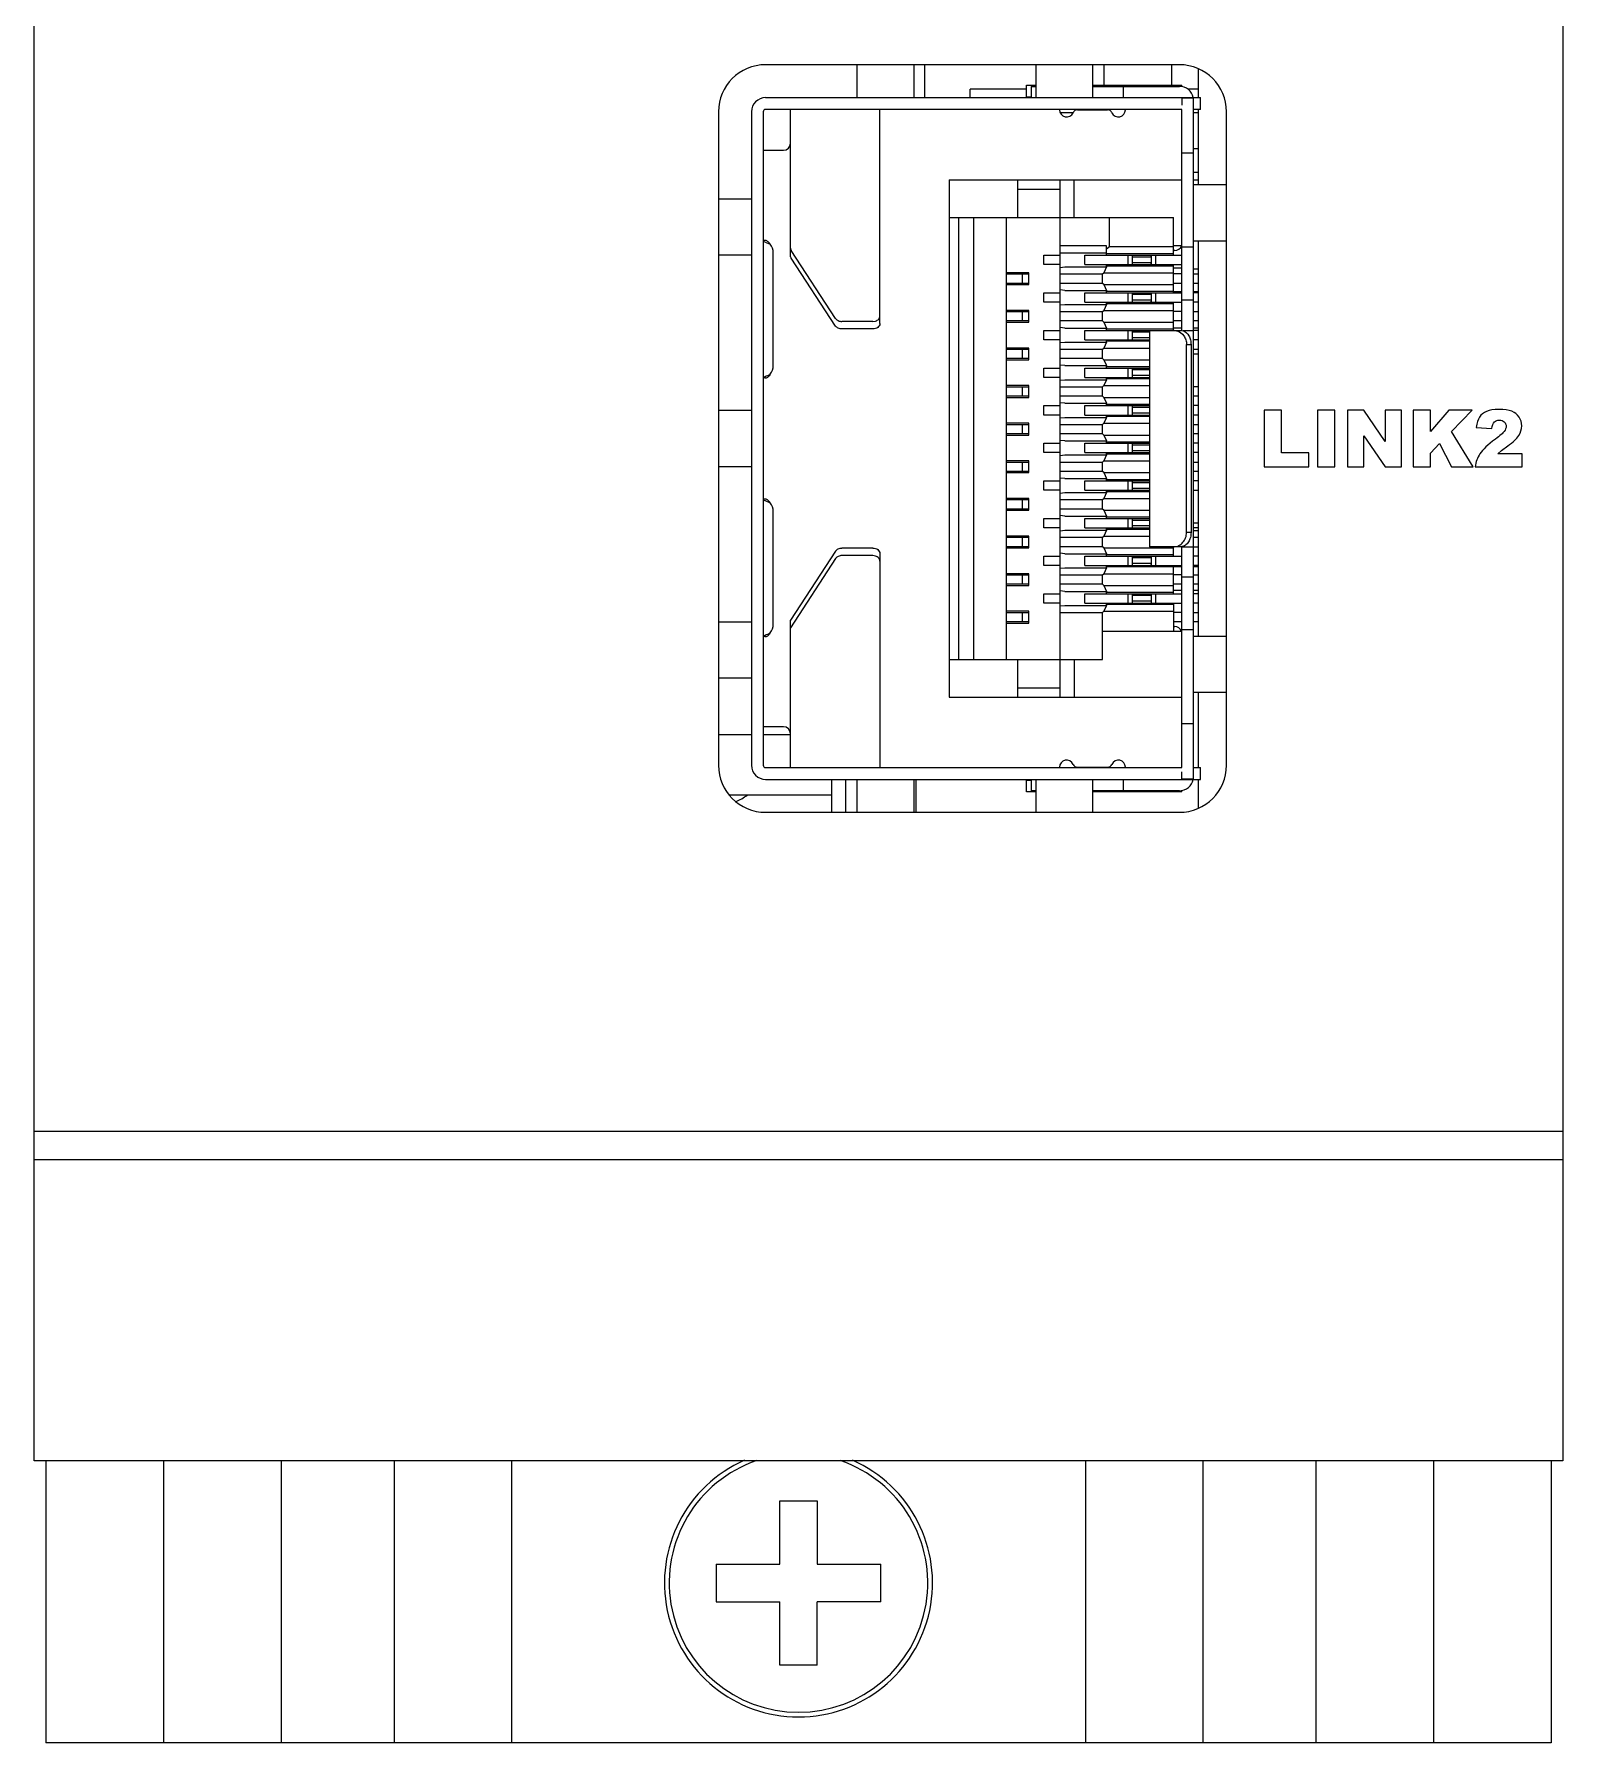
# Model space of a CAD drawing. Header units: inches. Extents: x 0 to 32, y 0 to 130.
# Drawn here: x -0.25 to 32.25, y 0 to 36.34 of the extents above; entities that cross this region are included whole.
import ezdxf

# ---------------------------------------------------------------- set-up
doc = ezdxf.new("R2010")
doc.units = ezdxf.units.IN
doc.header["$LTSCALE"] = 1.21
doc.header["$MEASUREMENT"] = 0
doc.layers.get('0').update_dxf_attribs({"linetype": 'CONTINUOUS'})
for name, color, linetype in [('02___PRT_ALL_AXES', 7, 'CONTINUOUS'), ('03___PRT_ALL_CURVES', 7, 'CONTINUOUS'), ('ECAD_PULSE_HX5401NL', 7, 'CONTINUOUS'), ('ECAD_TE_1734099-5', 7, 'CONTINUOUS')]:
    doc.layers.add(name, color=color, linetype=linetype)

msp = doc.modelspace()

# ---------------------------------------------------------------- linework, layer by layer
at = {"color": 7, "linetype": 'Continuous'}
for p, q in [((-0.25, 6), (-0.25, 91.8)), ((32.25, 91.8), (32.25, 6)), ((24.1, 35.69), (15.3, 35.69)), ((17.25, 34.99), (17.25, 35.69)), ((18.45, 35.69), (18.45, 34.99)), ((21.05, 34.99), (21.05, 35.69)), ((22.25, 35.69), (22.25, 34.99)), ((22.5, 35.253), (22.5, 35.69)), ((23.94, 35.253), (23.94, 35.69)), ((20.85, 34.99), (20.85, 35.253)), ((20.85, 35.253), (21.05, 35.253)), ((22.25, 35.253), (24.15, 35.253)), ((24.15, 35.221), (24.15, 35.253)), ((24.5, 35.595), (24.5, 34.99)), ((15.3, 34.99), (24.55, 34.99)), ((19.65, 34.99), (19.65, 35.17)), ((20.85, 35.17), (19.65, 35.17)), ((20.95, 35.002), (20.85, 35.002)), ((20.95, 35.23), (20.95, 34.99)), ((20.95, 35.23), (21.05, 35.23)), ((22.48, 35.24), (22.25, 35.24)), ((22.25, 35.23), (24.1, 35.23)), ((22.9, 35.23), (22.9, 34.99)), ((24.15, 34.99), (24.15, 34.83)), ((24.4, 34.98), (24.15, 34.98)), ((24.5, 35.17), (24.275, 35.17)), ((24.4, 20.5), (24.4, 34.98)), ((24.55, 34.74), (24.55, 34.99)), ((14.3, 34.69), (14.3, 20.79)), ((15, 34.69), (15, 20.79)), ((15.25, 34.69), (15.25, 20.79)), ((24.15, 34.74), (15.3, 34.74)), ((15.83, 31.63), (15.83, 34.74)), ((17.73, 30.185), (17.73, 34.74)), ((21.55, 34.74), (21.55, 34.73)), ((21.837, 34.67), (21.563, 34.67)), ((21.929, 34.73), (22.571, 34.73)), ((22.95, 34.73), (22.95, 34.741)), ((24.15, 30.04), (24.15, 34.74)), ((24.55, 34.74), (24.4, 34.74)), ((24.5, 34.67), (24.4, 34.67)), ((24.5, 34.74), (24.5, 33.14)), ((25.1, 20.79), (25.1, 34.69)), ((15.25, 33.87), (15.68, 33.87)), ((24.4, 33.81), (24.15, 33.81)), ((24.5, 33.9), (24.4, 33.9)), ((19.2, 33.24), (19.2, 22.24)), ((19.2, 33.24), (24.15, 33.24)), ((20.66, 32.44), (20.66, 33.24)), ((21.56, 22.24), (21.56, 33.24)), ((21.86, 32.44), (21.86, 33.24)), ((24.5, 33.4), (24.4, 33.4)), ((24.4, 33.24), (24.5, 33.24)), ((24.4, 33.14), (25.1, 33.14)), ((14.3, 32.84), (15, 32.84)), ((21.56, 33.04), (20.66, 33.04)), ((19.2, 32.44), (23.97, 32.44)), ((19.4, 32.44), (19.4, 23.04)), ((19.72, 32.44), (19.72, 23.04)), ((20.42, 23.04), (20.42, 32.44)), ((22.61, 31.815), (22.61, 32.44)), ((23.97, 31.64), (23.97, 32.44)), ((15, 31.64), (14.3, 31.64)), ((15.289, 31.919), (15.4, 31.873)), ((15.462, 29.29), (15.462, 31.69)), ((16.789, 30.294), (15.846, 31.739)), ((21.215, 31.44), (21.215, 31.64)), ((21.215, 31.64), (21.56, 31.64)), ((22.55, 31.84), (21.56, 31.84)), ((21.56, 31.69), (22.55, 31.69)), ((22.088, 31.44), (22.088, 31.64)), ((22.088, 31.64), (24.15, 31.64)), ((22.55, 31.64), (22.55, 31.84)), ((22.61, 31.815), (22.55, 31.764)), ((23.97, 31.665), (22.55, 31.665)), ((23.97, 31.815), (22.61, 31.815)), ((23.002, 31.64), (23.002, 31.44)), ((23.1, 31.45), (23.1, 31.63)), ((23.5, 31.617), (23.5, 31.623)), ((23.5, 31.617), (23.5, 31.463)), ((23.598, 31.44), (23.598, 31.64)), ((24.15, 31.84), (23.97, 31.84)), ((24, 31.74), (23.97, 31.74)), ((24.4, 31.81), (24.15, 31.81)), ((25.1, 31.94), (24.4, 31.94)), ((24.5, 31.94), (24.5, 23.54)), ((16.789, 30.133), (15.846, 31.579)), ((20.9, 31.265), (20.42, 31.265)), ((20.9, 31.015), (20.9, 31.265)), ((21.56, 31.44), (21.215, 31.44)), ((21.56, 31.38), (21.662, 31.39)), ((21.662, 31.39), (22.55, 31.39)), ((22.088, 31.44), (24.15, 31.44)), ((22.46, 31.24), (22.495, 31.265)), ((22.547, 31.39), (22.495, 31.265)), ((22.495, 31.265), (23.97, 31.265)), ((22.55, 31.39), (22.55, 31.44)), ((22.55, 31.415), (23.97, 31.415)), ((23.5, 31.6), (23.1, 31.6)), ((23.5, 31.48), (23.1, 31.48)), ((23.5, 31.457), (23.5, 31.463)), ((23.97, 30.84), (23.97, 31.44)), ((24.15, 31.36), (23.97, 31.36)), ((24.5, 31.34), (24.4, 31.34)), ((20.42, 31.24), (20.9, 31.24)), ((20.9, 31.04), (20.42, 31.04)), ((20.42, 31.015), (20.9, 31.015)), ((20.765, 31.04), (20.765, 31.24)), ((21.56, 31.24), (22.46, 31.24)), ((22.46, 31.04), (21.56, 31.04)), ((21.662, 30.89), (21.56, 30.9)), ((21.662, 30.89), (22.55, 30.89)), ((22.46, 31.04), (22.46, 31.24)), ((22.495, 31.015), (22.46, 31.04)), ((22.495, 31.015), (23.97, 31.015)), ((22.495, 31.015), (22.547, 30.89)), ((22.55, 30.84), (22.55, 30.89)), ((24.15, 31.24), (23.97, 31.24)), ((24.15, 31.04), (23.97, 31.04)), ((24.4, 31.24), (24.5, 31.24)), ((24.5, 31.04), (24.4, 31.04)), ((21.215, 30.64), (21.215, 30.84)), ((21.215, 30.84), (21.56, 30.84)), ((21.56, 30.64), (21.215, 30.64)), ((21.56, 30.58), (21.662, 30.59)), ((21.662, 30.59), (22.55, 30.59)), ((22.088, 30.64), (22.088, 30.84)), ((22.088, 30.84), (24.15, 30.84)), ((22.088, 30.64), (24.15, 30.64)), ((22.547, 30.59), (22.495, 30.465)), ((23.97, 30.865), (22.55, 30.865)), ((22.55, 30.59), (22.55, 30.64)), ((22.55, 30.615), (23.97, 30.615)), ((23.002, 30.84), (23.002, 30.64)), ((23.1, 30.65), (23.1, 30.83)), ((23.5, 30.8), (23.1, 30.8)), ((23.5, 30.68), (23.1, 30.68)), ((23.5, 30.817), (23.5, 30.823)), ((23.5, 30.817), (23.5, 30.663)), ((23.5, 30.657), (23.5, 30.663)), ((23.598, 30.64), (23.598, 30.84)), ((24.15, 30.86), (23.97, 30.86)), ((23.97, 30.04), (23.97, 30.64)), ((24.15, 30.69), (24.4, 30.69)), ((24.5, 30.86), (24.4, 30.86)), ((24.5, 30.84), (24.4, 30.84)), ((24.5, 30.64), (24.4, 30.64)), ((17.58, 30.23), (16.923, 30.23)), ((17.58, 30.23), (17.638, 30.239)), ((20.9, 30.465), (20.42, 30.465)), ((20.42, 30.44), (20.9, 30.44)), ((20.9, 30.24), (20.42, 30.24)), ((20.42, 30.215), (20.9, 30.215)), ((20.765, 30.24), (20.765, 30.44)), ((20.9, 30.215), (20.9, 30.465)), ((21.56, 30.44), (22.46, 30.44)), ((22.46, 30.24), (21.56, 30.24)), ((22.46, 30.44), (22.495, 30.465)), ((22.46, 30.24), (22.46, 30.44)), ((22.495, 30.215), (22.46, 30.24)), ((22.495, 30.465), (23.97, 30.465)), ((22.495, 30.215), (23.97, 30.215)), ((22.495, 30.215), (22.547, 30.09)), ((24.15, 30.44), (23.97, 30.44)), ((24.15, 30.24), (23.97, 30.24)), ((24.4, 30.44), (24.5, 30.44)), ((24.5, 30.24), (24.4, 30.24)), ((17.58, 30.07), (16.923, 30.07)), ((21.215, 29.84), (21.215, 30.04)), ((21.215, 30.04), (21.56, 30.04)), ((21.56, 29.84), (21.215, 29.84)), ((21.662, 30.09), (21.56, 30.1)), ((21.662, 30.09), (22.55, 30.09)), ((22.088, 29.84), (22.088, 30.04)), ((22.088, 30.04), (24.134, 30.04)), ((22.088, 29.84), (23.46, 29.84)), ((22.55, 30.04), (22.55, 30.09)), ((23.97, 30.065), (22.55, 30.065)), ((22.55, 29.79), (22.55, 29.84)), ((22.55, 29.815), (23.46, 29.815)), ((23.002, 30.04), (23.002, 29.84)), ((23.1, 29.85), (23.1, 30.03)), ((23.46, 30), (23.1, 30)), ((23.46, 29.88), (23.1, 29.88)), ((23.46, 30.04), (23.46, 25.44)), ((24.15, 30.09), (23.97, 30.09)), ((24.04, 30.033), (23.987, 30.04)), ((24.15, 30.038), (24.177, 30.033)), ((24.177, 30.04), (24.4, 30.04)), ((24.5, 30.09), (24.4, 30.09)), ((24.5, 30.04), (24.4, 30.04)), ((24.5, 29.84), (24.4, 29.84)), ((20.9, 29.665), (20.42, 29.665)), ((20.42, 29.64), (20.9, 29.64)), ((20.9, 29.44), (20.42, 29.44)), ((20.765, 29.44), (20.765, 29.64)), ((20.9, 29.415), (20.9, 29.665)), ((21.56, 29.78), (21.662, 29.79)), ((21.56, 29.64), (22.46, 29.64)), ((22.46, 29.44), (21.56, 29.44)), ((21.662, 29.79), (22.55, 29.79)), ((22.46, 29.64), (22.495, 29.665)), ((22.46, 29.44), (22.46, 29.64)), ((22.495, 29.415), (22.46, 29.44)), ((22.547, 29.79), (22.495, 29.665)), ((22.495, 29.665), (23.46, 29.665)), ((24.25, 25.74), (24.25, 29.74)), ((24.25, 29.74), (24.346, 29.74)), ((24.346, 29.74), (24.346, 25.74)), ((24.4, 29.64), (24.5, 29.64)), ((24.4, 29.54), (24.5, 29.54)), ((20.42, 29.415), (20.9, 29.415)), ((21.215, 29.04), (21.215, 29.24)), ((21.215, 29.24), (21.56, 29.24)), ((21.662, 29.29), (21.56, 29.3)), ((21.662, 29.29), (22.55, 29.29)), ((22.088, 29.04), (22.088, 29.24)), ((22.088, 29.24), (23.46, 29.24)), ((22.495, 29.415), (23.46, 29.415)), ((22.495, 29.415), (22.547, 29.29)), ((22.55, 29.24), (22.55, 29.29)), ((23.46, 29.265), (22.55, 29.265)), ((23.002, 29.24), (23.002, 29.04)), ((23.1, 29.05), (23.1, 29.23)), ((23.46, 29.2), (23.1, 29.2)), ((23.46, 29.08), (23.1, 29.08)), ((20.9, 28.865), (20.42, 28.865)), ((20.42, 28.84), (20.9, 28.84)), ((20.765, 28.64), (20.765, 28.84)), ((20.9, 28.615), (20.9, 28.865)), ((21.56, 29.04), (21.215, 29.04)), ((21.56, 28.98), (21.662, 28.99)), ((21.56, 28.84), (22.46, 28.84)), ((21.662, 28.99), (22.55, 28.99)), ((22.088, 29.04), (23.46, 29.04)), ((22.46, 28.84), (22.495, 28.865)), ((22.46, 28.64), (22.46, 28.84)), ((22.547, 28.99), (22.495, 28.865)), ((22.495, 28.865), (23.46, 28.865)), ((22.55, 28.99), (22.55, 29.04)), ((22.55, 29.015), (23.46, 29.015)), ((24.5, 28.84), (24.4, 28.84)), ((20.9, 28.64), (20.42, 28.64)), ((20.42, 28.615), (20.9, 28.615)), ((21.215, 28.24), (21.215, 28.44)), ((21.215, 28.44), (21.56, 28.44)), ((22.46, 28.64), (21.56, 28.64)), ((21.662, 28.49), (21.56, 28.5)), ((21.662, 28.49), (22.55, 28.49)), ((22.088, 28.24), (22.088, 28.44)), ((22.088, 28.44), (23.46, 28.44)), ((22.495, 28.615), (22.46, 28.64)), ((22.495, 28.615), (23.46, 28.615)), ((22.495, 28.615), (22.547, 28.49)), ((22.55, 28.44), (22.55, 28.49)), ((23.46, 28.465), (22.55, 28.465)), ((23.002, 28.44), (23.002, 28.24)), ((23.1, 28.25), (23.1, 28.43)), ((23.46, 28.4), (23.1, 28.4)), ((24.5, 28.64), (24.4, 28.64)), ((24.5, 28.44), (24.4, 28.44)), ((14.3, 28.34), (15, 28.34)), ((20.9, 28.065), (20.42, 28.065)), ((20.42, 28.04), (20.9, 28.04)), ((20.765, 27.84), (20.765, 28.04)), ((20.9, 27.815), (20.9, 28.065)), ((21.56, 28.24), (21.215, 28.24)), ((21.56, 28.18), (21.662, 28.19)), ((21.56, 28.04), (22.46, 28.04)), ((21.662, 28.19), (22.55, 28.19)), ((22.088, 28.24), (23.46, 28.24)), ((22.46, 28.04), (22.495, 28.065)), ((22.46, 27.84), (22.46, 28.04)), ((22.547, 28.19), (22.495, 28.065)), ((22.495, 28.065), (23.46, 28.065)), ((22.55, 28.19), (22.55, 28.24)), ((22.55, 28.215), (23.46, 28.215)), ((23.46, 28.28), (23.1, 28.28)), ((24.5, 28.24), (24.4, 28.24)), ((24.4, 28.04), (24.5, 28.04)), ((20.9, 27.84), (20.42, 27.84)), ((20.42, 27.815), (20.9, 27.815)), ((21.215, 27.44), (21.215, 27.64)), ((21.215, 27.64), (21.56, 27.64)), ((22.46, 27.84), (21.56, 27.84)), ((21.662, 27.69), (21.56, 27.7)), ((21.662, 27.69), (22.55, 27.69)), ((22.088, 27.44), (22.088, 27.64)), ((22.088, 27.64), (23.46, 27.64)), ((22.495, 27.815), (22.46, 27.84)), ((22.495, 27.815), (23.46, 27.815)), ((22.495, 27.815), (22.547, 27.69)), ((22.55, 27.64), (22.55, 27.69)), ((23.46, 27.665), (22.55, 27.665)), ((23.002, 27.64), (23.002, 27.44)), ((23.1, 27.45), (23.1, 27.63)), ((24.5, 27.84), (24.4, 27.84)), ((24.5, 27.64), (24.4, 27.64)), ((20.9, 27.265), (20.42, 27.265)), ((20.9, 27.015), (20.9, 27.265)), ((21.56, 27.44), (21.215, 27.44)), ((21.56, 27.38), (21.662, 27.39)), ((21.662, 27.39), (22.55, 27.39)), ((22.088, 27.44), (23.46, 27.44)), ((22.46, 27.24), (22.495, 27.265)), ((22.547, 27.39), (22.495, 27.265)), ((22.495, 27.265), (23.46, 27.265)), ((22.55, 27.39), (22.55, 27.44)), ((22.55, 27.415), (23.46, 27.415)), ((23.46, 27.6), (23.1, 27.6)), ((23.46, 27.48), (23.1, 27.48)), ((24.5, 27.44), (24.4, 27.44)), ((15, 27.14), (14.3, 27.14)), ((20.42, 27.24), (20.9, 27.24)), ((20.9, 27.04), (20.42, 27.04)), ((20.42, 27.015), (20.9, 27.015)), ((20.765, 27.04), (20.765, 27.24)), ((21.56, 27.24), (22.46, 27.24)), ((22.46, 27.04), (21.56, 27.04)), ((21.662, 26.89), (21.56, 26.9)), ((22.46, 27.04), (22.46, 27.24)), ((22.495, 27.015), (22.46, 27.04)), ((22.495, 27.015), (23.46, 27.015)), ((22.495, 27.015), (22.547, 26.89)), ((24.4, 27.24), (24.5, 27.24)), ((24.5, 27.04), (24.4, 27.04)), ((21.215, 26.64), (21.215, 26.84)), ((21.215, 26.84), (21.56, 26.84)), ((21.56, 26.64), (21.215, 26.64)), ((21.56, 26.58), (21.662, 26.59)), ((21.662, 26.89), (22.55, 26.89)), ((21.662, 26.59), (22.55, 26.59)), ((22.088, 26.64), (22.088, 26.84)), ((22.088, 26.84), (23.46, 26.84)), ((22.088, 26.64), (23.46, 26.64)), ((22.547, 26.59), (22.495, 26.465)), ((22.55, 26.84), (22.55, 26.89)), ((23.46, 26.865), (22.55, 26.865)), ((22.55, 26.59), (22.55, 26.64)), ((22.55, 26.615), (23.46, 26.615)), ((23.002, 26.84), (23.002, 26.64)), ((23.1, 26.65), (23.1, 26.83)), ((23.46, 26.8), (23.1, 26.8)), ((23.46, 26.68), (23.1, 26.68)), ((24.5, 26.84), (24.4, 26.84)), ((24.4, 26.64), (24.5, 26.64)), ((15.289, 26.419), (15.4, 26.373)), ((15.462, 23.79), (15.462, 26.19)), ((20.9, 26.465), (20.42, 26.465)), ((20.42, 26.44), (20.9, 26.44)), ((20.9, 26.24), (20.42, 26.24)), ((20.42, 26.215), (20.9, 26.215)), ((20.765, 26.24), (20.765, 26.44)), ((20.9, 26.215), (20.9, 26.465)), ((21.56, 26.44), (22.46, 26.44)), ((22.46, 26.24), (21.56, 26.24)), ((22.46, 26.44), (22.495, 26.465)), ((22.46, 26.24), (22.46, 26.44)), ((22.495, 26.215), (22.46, 26.24)), ((22.495, 26.465), (23.46, 26.465)), ((22.495, 26.215), (23.46, 26.215)), ((22.495, 26.215), (22.547, 26.09)), ((21.215, 25.84), (21.215, 26.04)), ((21.215, 26.04), (21.56, 26.04)), ((21.56, 25.84), (21.215, 25.84)), ((21.662, 26.09), (21.56, 26.1)), ((21.662, 26.09), (22.55, 26.09)), ((22.088, 25.84), (22.088, 26.04)), ((22.088, 26.04), (23.46, 26.04)), ((22.088, 25.84), (23.46, 25.84)), ((22.55, 26.04), (22.55, 26.09)), ((23.46, 26.065), (22.55, 26.065)), ((22.55, 25.79), (22.55, 25.84)), ((22.55, 25.815), (23.46, 25.815)), ((23.002, 26.04), (23.002, 25.84)), ((23.1, 25.85), (23.1, 26.03)), ((23.46, 26), (23.1, 26)), ((23.46, 25.88), (23.1, 25.88)), ((24.5, 25.94), (24.4, 25.94)), ((24.5, 25.84), (24.4, 25.84)), ((20.9, 25.665), (20.42, 25.665)), ((20.42, 25.64), (20.9, 25.64)), ((20.9, 25.44), (20.42, 25.44)), ((20.765, 25.44), (20.765, 25.64)), ((20.9, 25.415), (20.9, 25.665)), ((21.56, 25.78), (21.662, 25.79)), ((21.56, 25.64), (22.46, 25.64)), ((22.46, 25.44), (21.56, 25.44)), ((21.662, 25.79), (22.55, 25.79)), ((22.46, 25.64), (22.495, 25.665)), ((22.46, 25.44), (22.46, 25.64)), ((22.495, 25.415), (22.46, 25.44)), ((22.547, 25.79), (22.495, 25.665)), ((22.495, 25.665), (23.46, 25.665)), ((24.134, 25.44), (23.46, 25.44)), ((23.97, 25.24), (23.97, 25.44)), ((24.15, 25.441), (24.134, 25.44)), ((24.15, 20.74), (24.15, 25.44)), ((24.15, 25.44), (24.5, 25.44)), ((24.346, 25.74), (24.25, 25.74)), ((24.5, 25.78), (24.4, 25.78)), ((24.4, 25.64), (24.5, 25.64)), ((16.789, 25.347), (15.83, 23.877)), ((16.789, 25.186), (15.83, 23.716)), ((17.58, 25.41), (16.923, 25.41)), ((17.58, 25.25), (16.923, 25.25)), ((17.638, 25.241), (17.58, 25.25)), ((17.73, 25.295), (17.73, 20.74)), ((20.42, 25.415), (20.9, 25.415)), ((21.215, 25.04), (21.215, 25.24)), ((21.215, 25.24), (21.56, 25.24)), ((21.662, 25.29), (21.56, 25.3)), ((21.662, 25.29), (22.55, 25.29)), ((22.088, 25.04), (22.088, 25.24)), ((22.088, 25.24), (24.15, 25.24)), ((22.495, 25.415), (23.97, 25.415)), ((22.495, 25.415), (22.547, 25.29)), ((22.55, 25.24), (22.55, 25.29)), ((23.97, 25.265), (22.55, 25.265)), ((23.002, 25.24), (23.002, 25.04)), ((23.1, 25.05), (23.1, 25.23)), ((23.5, 25.2), (23.1, 25.2)), ((23.5, 25.08), (23.1, 25.08)), ((23.5, 25.217), (23.5, 25.223)), ((23.5, 25.217), (23.5, 25.063)), ((23.598, 25.04), (23.598, 25.24)), ((24.5, 25.24), (24.4, 25.24)), ((20.9, 24.865), (20.42, 24.865)), ((20.42, 24.84), (20.9, 24.84)), ((20.765, 24.64), (20.765, 24.84)), ((20.9, 24.615), (20.9, 24.865)), ((21.56, 25.04), (21.215, 25.04)), ((21.56, 24.98), (21.662, 24.99)), ((21.56, 24.84), (22.46, 24.84)), ((21.662, 24.99), (22.55, 24.99)), ((22.088, 25.04), (24.15, 25.04)), ((22.46, 24.84), (22.495, 24.865)), ((22.46, 24.64), (22.46, 24.84)), ((22.547, 24.99), (22.495, 24.865)), ((22.495, 24.865), (23.97, 24.865)), ((22.55, 24.99), (22.55, 25.04)), ((22.55, 25.015), (23.97, 25.015)), ((23.5, 25.057), (23.5, 25.063)), ((23.97, 24.44), (23.97, 25.04)), ((24.15, 25.01), (23.97, 25.01)), ((24.15, 24.84), (23.97, 24.84)), ((24.4, 24.79), (24.15, 24.79)), ((24.5, 25.04), (24.4, 25.04)), ((24.5, 25.01), (24.4, 25.01)), ((24.4, 24.84), (24.5, 24.84)), ((20.9, 24.64), (20.42, 24.64)), ((20.42, 24.615), (20.9, 24.615)), ((21.215, 24.24), (21.215, 24.44)), ((21.215, 24.44), (21.56, 24.44)), ((22.46, 24.64), (21.56, 24.64)), ((21.662, 24.49), (21.56, 24.5)), ((21.662, 24.49), (22.55, 24.49)), ((22.088, 24.24), (22.088, 24.44)), ((22.088, 24.44), (24.15, 24.44)), ((22.495, 24.615), (22.46, 24.64)), ((22.495, 24.615), (23.97, 24.615)), ((22.495, 24.615), (22.547, 24.49)), ((22.55, 24.44), (22.55, 24.49)), ((23.97, 24.465), (22.55, 24.465)), ((23.002, 24.44), (23.002, 24.24)), ((23.1, 24.25), (23.1, 24.43)), ((23.5, 24.4), (23.1, 24.4)), ((23.5, 24.417), (23.5, 24.423)), ((23.5, 24.417), (23.5, 24.263)), ((23.598, 24.24), (23.598, 24.44)), ((24.15, 24.64), (23.97, 24.64)), ((24.15, 24.51), (23.97, 24.51)), ((24.5, 24.64), (24.4, 24.64)), ((24.5, 24.51), (24.4, 24.51)), ((24.5, 24.44), (24.4, 24.44)), ((20.9, 24.065), (20.42, 24.065)), ((20.42, 24.04), (20.9, 24.04)), ((20.765, 23.84), (20.765, 24.04)), ((20.9, 23.815), (20.9, 24.065)), ((21.56, 24.24), (21.215, 24.24)), ((21.56, 24.18), (21.662, 24.19)), ((21.56, 24.04), (22.46, 24.04)), ((21.662, 24.19), (22.55, 24.19)), ((22.088, 24.24), (24.15, 24.24)), ((22.46, 24.04), (22.495, 24.065)), ((22.46, 23.04), (22.46, 24.04)), ((22.547, 24.19), (22.495, 24.065)), ((22.495, 24.065), (23.97, 24.065)), ((22.55, 24.19), (22.55, 24.24)), ((22.55, 24.215), (23.97, 24.215)), ((23.5, 24.28), (23.1, 24.28)), ((23.5, 24.257), (23.5, 24.263)), ((23.97, 24.24), (23.97, 23.64)), ((24.15, 24.04), (23.97, 24.04)), ((24.5, 24.24), (24.4, 24.24)), ((24.4, 24.04), (24.5, 24.04)), ((14.3, 23.84), (15, 23.84)), ((15.83, 20.74), (15.83, 23.877)), ((20.9, 23.84), (20.42, 23.84)), ((20.42, 23.815), (20.9, 23.815)), ((22.46, 23.64), (24.15, 23.64)), ((24.15, 23.84), (23.97, 23.84)), ((23.97, 23.74), (24, 23.74)), ((24.4, 23.67), (24.15, 23.67)), ((24.5, 23.84), (24.4, 23.84)), ((24.4, 23.54), (25.1, 23.54)), ((19.2, 23.04), (22.46, 23.04)), ((20.66, 22.24), (20.66, 23.04)), ((21.86, 23.04), (21.86, 22.24)), ((15, 22.64), (14.3, 22.64)), ((19.2, 22.24), (24.15, 22.24)), ((20.66, 22.44), (21.56, 22.44)), ((25.1, 22.34), (24.4, 22.34)), ((24.5, 22.34), (24.5, 20.74)), ((15.68, 21.61), (15.25, 21.61)), ((24.4, 21.67), (24.15, 21.67)), ((15.3, 20.74), (24.15, 20.74)), ((21.55, 20.74), (21.55, 20.75)), ((21.929, 20.75), (22.571, 20.75)), ((22.95, 20.75), (22.95, 20.74)), ((24.4, 20.74), (24.55, 20.74)), ((24.55, 20.49), (24.55, 20.74)), ((15.3, 20.49), (24.55, 20.49)), ((17, 20.49), (17, 19.79)), ((17.25, 19.79), (17.25, 20.49)), ((18.45, 20.49), (18.45, 19.79)), ((18.5, 19.79), (18.5, 20.49)), ((20.85, 20.227), (20.85, 20.49)), ((20.85, 20.477), (20.95, 20.477)), ((20.95, 20.49), (20.95, 20.25)), ((21.05, 19.79), (21.05, 20.49)), ((22.25, 20.49), (22.25, 19.79)), ((22.9, 20.49), (22.9, 20.25)), ((24.15, 20.49), (24.15, 20.65)), ((24.15, 20.5), (24.4, 20.5)), ((24.5, 20.49), (24.5, 19.885)), ((21.05, 20.227), (20.85, 20.227)), ((21.05, 20.25), (20.95, 20.25)), ((24.1, 20.25), (22.25, 20.25)), ((22.48, 20.24), (22.25, 20.24)), ((24.15, 20.227), (22.25, 20.227)), ((24.15, 20.227), (24.15, 20.259)), ((15.3, 19.79), (24.1, 19.79)), ((32.25, 13), (-0.25, 13)), ((32.25, 12.4), (-0.25, 12.4)), ((32.25, 6), (-0.25, 6)), ((0, 6), (0, 0)), ((32, 6), (32, 0)), ((15.6, 5.15), (16.4, 5.15)), ((15.6, 3.8), (15.6, 5.15)), ((16.4, 5.15), (16.4, 3.8)), ((14.25, 3.8), (15.6, 3.8)), ((14.25, 3.8), (14.25, 3)), ((16.4, 3.8), (17.75, 3.8)), ((17.75, 3), (17.75, 3.8)), ((14.25, 3), (15.6, 3)), ((15.6, 1.65), (15.6, 3)), ((17.75, 3), (16.4, 3)), ((16.4, 1.65), (16.4, 3)), ((16.4, 1.65), (15.6, 1.65))]:
    msp.add_line(p, q, dxfattribs=at)
at = {"color": 2, "linetype": 'Continuous'}
msp.add_line((24.04, 30.84), (24.06, 30.86), dxfattribs=at)
at = {"color": 7, "linetype": 'Continuous'}
for centre, radius, start, end in [((15.3, 34.69), 1, 90, 180), ((24.1, 34.69), 1, 0, 90), ((15.3, 34.69), 0.3, 90, 180), ((22.48, 34.89), 0.35, 76.5805, 90), ((24.1, 34.93), 0.3, 11.7126, 90), ((15.3, 34.69), 0.05, 90, 180), ((21.7, 34.73), 0.15, 180, 336.4218), ((21.929, 34.63), 0.1, 90, 156.4218), ((22.571, 34.63), 0.1, 23.5782, 90), ((22.8, 34.73), 0.15, 203.5782, 0), ((15.68, 34.02), 0.15, 270, 0), ((14.978, 31.028), 0.943, 70.7091, 72.8413), ((15.162, 31.69), 0.3, 0, 37.6325), ((24, 31.89), 0.15, 270, 340.2953), ((24.121, 29.812), 0.228, 82.6473, 86.7705), ((15.162, 29.29), 0.3, 322.3675, 0), ((14.978, 25.528), 0.943, 70.7091, 72.8413), ((15.162, 26.19), 0.3, 0, 37.6325), ((15.162, 23.79), 0.3, 322.3675, 0), ((24, 23.59), 0.15, 19.7047, 90), ((15.68, 21.46), 0.15, 0, 90), ((15.3, 20.79), 1, 180, 270), ((15.3, 20.79), 0.3, 180, 270), ((15.3, 20.79), 0.05, 180, 270), ((21.7, 20.75), 0.15, 23.5782, 180), ((21.929, 20.85), 0.1, 203.5782, 270), ((22.571, 20.85), 0.1, 270, 336.4218), ((22.8, 20.75), 0.15, 0, 156.4218), ((24.1, 20.79), 1, 270, 0), ((24.1, 20.55), 0.3, 270, 348.2874), ((22.48, 20.59), 0.35, 270, 283.4195), ((16, 3.4), 2.85, 113.7203, 66.2797), ((16, 3.4), 2.75, 108.8396, 71.1604)]:
    msp.add_arc(centre, radius, start, end, dxfattribs=at)
for centre, major_axis, start_param, end_param in [((23.051, 31.623), (0, 0.0496), -1.43892, -1.231052), ((23.549, 31.623), (0, 0.0496), 1.231052, 1.570796), ((23.051, 31.457), (0, 0.0496), -1.910541, -1.702672), ((23.549, 31.457), (0, 0.0496), 1.570796, 1.910541), ((23.051, 30.823), (0.0496, 0), 0.131876, 0.339744), ((23.051, 30.657), (0, 0.0496), -1.910541, -1.702672), ((23.549, 30.823), (0, 0.0496), 1.231052, 1.570796), ((23.549, 30.657), (0, 0.0496), 1.570796, 1.910541), ((23.051, 30.023), (0, 0.0496), -1.43892, -1.231052), ((23.051, 29.857), (0, 0.0496), -1.910541, -1.702672), ((23.051, 29.223), (0, 0.0496), -1.43892, -1.231052), ((23.051, 29.057), (0, 0.0496), -1.910541, -1.702672), ((23.051, 28.423), (0, 0.0496), -1.43892, -1.231052), ((23.051, 28.257), (0, 0.0496), -1.910541, -1.702672), ((23.051, 27.623), (0.0496, 0), 0.131876, 0.339744), ((23.051, 27.457), (0.0496, 0), -0.339744, -0.131876), ((23.051, 26.823), (0, 0.0496), -1.43892, -1.231052), ((23.051, 26.657), (0, 0.0496), -1.910541, -1.702672), ((23.051, 26.023), (0, 0.0496), -1.43892, -1.231052), ((23.051, 25.857), (0, 0.0496), -1.910541, -1.702672), ((23.051, 25.223), (0, 0.0496), -1.43892, -1.231052), ((23.549, 25.223), (0, 0.0496), 1.231052, 1.570796), ((23.051, 25.057), (0, 0.0496), -1.910541, -1.702672), ((23.549, 25.057), (0.0496, 0), 3.141593, 3.481337), ((23.051, 24.423), (0, 0.0496), -1.43892, -1.231052), ((23.549, 24.423), (0, 0.0496), 1.231052, 1.570796), ((23.051, 24.257), (0, 0.0496), -1.910541, -1.702672), ((23.549, 24.257), (0.0496, 0), 3.141593, 3.481337)]:
    msp.add_ellipse(centre, major_axis=major_axis, ratio=1, start_param=start_param, end_param=end_param, dxfattribs=at)
for points, knots in [([(15.256, 31.929), (15.259, 31.936), (15.265, 31.951), (15.281, 31.958), (15.288, 31.958)], [0, 0, 0, 0, 0.519682, 1, 1, 1, 1]), ([(15.288, 31.958), (15.298, 31.958), (15.32, 31.95), (15.358, 31.922), (15.384, 31.893), (15.4, 31.873)], [0, 0, 0, 0, 0.208805, 0.459788, 1, 1, 1, 1]), ([(15.83, 31.791), (15.83, 31.778), (15.834, 31.759), (15.843, 31.743), (15.846, 31.739)], [0, 0, 0, 0, 0.741326, 1, 1, 1, 1]), ([(15.846, 31.579), (15.843, 31.583), (15.834, 31.599), (15.83, 31.617), (15.83, 31.63)], [0, 0, 0, 0, 0.258674, 1, 1, 1, 1]), ([(16.789, 30.294), (16.802, 30.273), (16.844, 30.24), (16.896, 30.23), (16.923, 30.23)], [0, 0, 0, 0, 0.472159, 1, 1, 1, 1]), ([(17.73, 30.185), (17.73, 30.169), (17.721, 30.137), (17.687, 30.1), (17.637, 30.075), (17.599, 30.07), (17.58, 30.07)], [0, 0, 0, 0, 0.218958, 0.457227, 0.720437, 1, 1, 1, 1]), ([(17.638, 30.239), (17.663, 30.247), (17.708, 30.272), (17.73, 30.322), (17.73, 30.345)], [0, 0, 0, 0, 0.536228, 1, 1, 1, 1]), ([(16.923, 30.07), (16.896, 30.07), (16.844, 30.08), (16.802, 30.113), (16.789, 30.133)], [0, 0, 0, 0, 0.52784, 1, 1, 1, 1]), ([(24.04, 30.033), (24.1, 30.019), (24.17, 29.965), (24.218, 29.883), (24.236, 29.837), (24.248, 29.789), (24.249, 29.756), (24.25, 29.74)], [0, 0, 0, 0, 0.485222, 0.61334, 0.744944, 0.873021, 1, 1, 1, 1]), ([(24.177, 30.033), (24.229, 30.018), (24.296, 29.947), (24.332, 29.852), (24.344, 29.789), (24.345, 29.756), (24.346, 29.74)], [0, 0, 0, 0, 0.457437, 0.726575, 0.863332, 1, 1, 1, 1]), ([(15.4, 29.107), (15.389, 29.1), (15.345, 29.075), (15.298, 29.055), (15.262, 29.043)], [0, 0, 0, 0, 0.254001, 1, 1, 1, 1]), ([(15.4, 29.107), (15.388, 29.086), (15.362, 29.05), (15.321, 29.022), (15.3, 29.022)], [0, 0, 0, 0, 0.533087, 1, 1, 1, 1]), ([(15.3, 29.022), (15.292, 29.022), (15.276, 29.027), (15.266, 29.039), (15.262, 29.046)], [0, 0, 0, 0, 0.512511, 1, 1, 1, 1]), ([(15.256, 26.429), (15.259, 26.436), (15.265, 26.451), (15.281, 26.458), (15.288, 26.458)], [0, 0, 0, 0, 0.519682, 1, 1, 1, 1]), ([(15.288, 26.458), (15.298, 26.458), (15.32, 26.45), (15.358, 26.422), (15.384, 26.393), (15.4, 26.373)], [0, 0, 0, 0, 0.208805, 0.459788, 1, 1, 1, 1]), ([(23.987, 25.44), (24.004, 25.441), (24.039, 25.444), (24.107, 25.47), (24.18, 25.529), (24.227, 25.611), (24.247, 25.684), (24.249, 25.721), (24.25, 25.74)], [0, 0, 0, 0, 0.120298, 0.2378, 0.488415, 0.744913, 0.872438, 1, 1, 1, 1]), ([(24.346, 25.74), (24.345, 25.722), (24.344, 25.686), (24.329, 25.618), (24.296, 25.54), (24.241, 25.478), (24.189, 25.449), (24.162, 25.443), (24.15, 25.441)], [0, 0, 0, 0, 0.139167, 0.276358, 0.544859, 0.789886, 0.901571, 1, 1, 1, 1]), ([(16.789, 25.347), (16.802, 25.367), (16.844, 25.4), (16.896, 25.41), (16.923, 25.41)], [0, 0, 0, 0, 0.472159, 1, 1, 1, 1]), ([(16.923, 25.25), (16.896, 25.25), (16.844, 25.24), (16.802, 25.207), (16.789, 25.186)], [0, 0, 0, 0, 0.52784, 1, 1, 1, 1]), ([(17.58, 25.41), (17.599, 25.41), (17.637, 25.405), (17.687, 25.38), (17.721, 25.343), (17.73, 25.311), (17.73, 25.295)], [0, 0, 0, 0, 0.279563, 0.542773, 0.781042, 1, 1, 1, 1]), ([(17.73, 25.135), (17.73, 25.158), (17.708, 25.208), (17.663, 25.233), (17.638, 25.241)], [0, 0, 0, 0, 0.463772, 1, 1, 1, 1]), ([(15.4, 23.607), (15.389, 23.6), (15.345, 23.575), (15.298, 23.555), (15.262, 23.543)], [0, 0, 0, 0, 0.254001, 1, 1, 1, 1]), ([(15.3, 23.522), (15.292, 23.522), (15.276, 23.527), (15.266, 23.539), (15.262, 23.546)], [0, 0, 0, 0, 0.512511, 1, 1, 1, 1]), ([(15.4, 23.607), (15.388, 23.586), (15.362, 23.55), (15.321, 23.522), (15.3, 23.522)], [0, 0, 0, 0, 0.533087, 1, 1, 1, 1])]:
    msp.add_open_spline(points, degree=3, knots=knots, dxfattribs=at)
at = {"layer": '02___PRT_ALL_AXES', "color": 7, "linetype": 'Continuous'}
for p, q in [((24.1, 35.69), (15.3, 35.69)), ((14.3, 34.69), (14.3, 20.79)), ((25.1, 20.79), (25.1, 34.69)), ((16.7, 20.16), (16.7, 19.79)), ((15.3, 19.79), (24.1, 19.79)), ((2.5, 6), (2.5, 0)), ((5, 6), (5, 0)), ((7.4, 6), (7.4, 0)), ((9.9, 6), (9.9, 0)), ((22.1, 6), (22.1, 0)), ((24.6, 6), (24.6, 0)), ((27, 6), (27, 0)), ((29.5, 6), (29.5, 0)), ((32, 0), (0, 0))]:
    msp.add_line(p, q, dxfattribs=at)
for centre, start, end in [((15.3, 34.69), 90, 180), ((24.1, 34.69), 0, 90), ((15.3, 20.79), 180, 270), ((24.1, 20.79), 270, 0), ((14.3, 20.95), 291.6174, 307.5109)]:
    msp.add_arc(centre, 1, start, end, dxfattribs=at)
at = {"layer": '03___PRT_ALL_CURVES', "color": 4, "linetype": 'Continuous'}
for p, q in [((26.271, 28.34), (25.9, 28.34)), ((25.9, 28.34), (25.9, 27.14)), ((26.271, 27.435), (26.271, 28.34)), ((27.405, 28.34), (27.033, 28.34)), ((27.033, 28.34), (27.033, 27.14)), ((27.405, 27.14), (27.405, 28.34)), ((28.019, 28.34), (27.673, 28.34)), ((27.673, 28.34), (27.673, 27.14)), ((28.471, 27.675), (28.019, 28.34)), ((28.821, 28.34), (28.471, 28.34)), ((28.471, 28.34), (28.471, 27.675)), ((28.821, 27.14), (28.821, 28.34)), ((29.439, 28.34), (29.069, 28.34)), ((29.069, 28.34), (29.069, 27.14)), ((29.827, 28.34), (29.439, 27.887)), ((29.439, 27.887), (29.439, 28.34)), ((30.321, 28.34), (29.827, 28.34)), ((29.883, 27.887), (30.321, 28.34)), ((28.022, 27.14), (28.022, 27.798)), ((28.022, 27.798), (28.471, 27.14)), ((29.439, 27.432), (29.631, 27.633)), ((29.631, 27.633), (29.884, 27.14)), ((30.341, 27.14), (29.883, 27.887)), ((30.409, 27.977), (30.743, 27.95)), ((26.85, 27.435), (26.271, 27.435)), ((26.85, 27.14), (26.85, 27.435)), ((29.439, 27.14), (29.439, 27.432)), ((30.865, 27.412), (30.944, 27.484)), ((31.385, 27.412), (30.865, 27.412)), ((30.944, 27.484), (31.079, 27.582)), ((31.385, 27.14), (31.385, 27.412)), ((25.9, 27.14), (26.85, 27.14)), ((27.033, 27.14), (27.405, 27.14)), ((27.673, 27.14), (28.022, 27.14)), ((28.471, 27.14), (28.821, 27.14)), ((29.069, 27.14), (29.439, 27.14)), ((29.884, 27.14), (30.341, 27.14)), ((30.385, 27.14), (31.385, 27.14))]:
    msp.add_line(p, q, dxfattribs=at)
for points in [[(30.893, 28.36), (30.78, 28.36), (30.693, 28.346), (30.629, 28.318)], [(31.166, 28.32), (31.101, 28.347), (31.01, 28.36), (30.893, 28.36)], [(30.481, 28.197), (30.446, 28.144), (30.423, 28.071), (30.409, 27.977)], [(30.629, 28.318), (30.565, 28.29), (30.516, 28.249), (30.481, 28.197)], [(30.743, 27.95), (30.752, 28.017), (30.77, 28.065), (30.798, 28.092)], [(30.798, 28.092), (30.824, 28.118), (30.86, 28.132), (30.902, 28.132)], [(30.902, 28.132), (30.943, 28.132), (30.977, 28.119), (31.004, 28.093)], [(31.045, 27.999), (31.045, 27.965), (31.031, 27.93), (31.003, 27.892)], [(31.004, 28.093), (31.031, 28.067), (31.045, 28.035), (31.045, 27.999)], [(31.32, 28.197), (31.283, 28.252), (31.232, 28.293), (31.166, 28.32)], [(31.312, 27.801), (31.355, 27.868), (31.377, 27.937), (31.377, 28.011)], [(31.377, 28.011), (31.377, 28.08), (31.358, 28.141), (31.32, 28.197)], [(30.816, 27.727), (30.656, 27.608), (30.547, 27.505), (30.489, 27.418)], [(31.003, 27.892), (30.976, 27.855), (30.914, 27.799), (30.816, 27.727)], [(31.079, 27.582), (31.192, 27.661), (31.27, 27.734), (31.312, 27.801)], [(30.489, 27.418), (30.431, 27.332), (30.396, 27.238), (30.385, 27.14)]]:
    msp.add_open_spline(points, degree=3, dxfattribs=at)
at = {"layer": 'ECAD_PULSE_HX5401NL', "color": 7, "linetype": 'Continuous'}
for p, q in [((18.676, 35.69), (18.676, 34.99)), ((14.3, 21.447), (15, 21.447)), ((15.25, 21.447), (15.83, 21.447))]:
    msp.add_line(p, q, dxfattribs=at)
at = {"layer": 'ECAD_TE_1734099-5', "color": 7, "linetype": 'Continuous'}
for p in [(16.7, 20.49), (14.533, 20.16)]:
    msp.add_line(p, (16.7, 20.16), dxfattribs=at)

doc.saveas('drawing.dxf')
